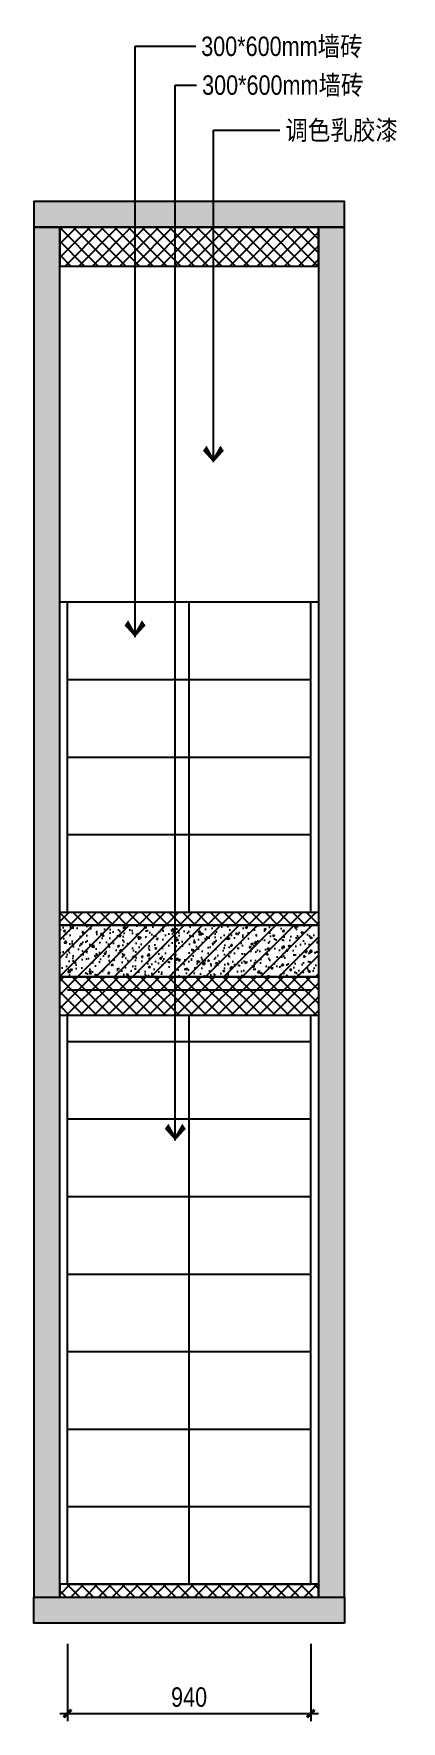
# Model space of a CAD drawing. Extents: x 468514 to 728049, y -74127 to 69080.
# Drawn here: x 598319 to 599738, y 38111 to 44640 of the extents above; entities that cross this region are included whole.
import ezdxf

# ---------------------------------------------------------------- set-up
doc = ezdxf.new("R2010")
doc.units = 0
doc.header["$LTSCALE"] = 500
doc.header["$MEASUREMENT"] = 0
doc.layers.get('Defpoints').update_dxf_attribs({"color": 229})
for name, color, linetype in [('E 立面填充', 250, 'Continuous'), ('E 立面墙体', 245, 'Continuous'), ('E 立面家具、洁具', 153, 'Continuous'), ('E 立面标注尺寸', 9, 'Continuous'), ('E 立面装饰完成线', 225, 'Continuous')]:
    doc.layers.add(name, color=color, linetype=linetype)
doc.styles.add('PDC DIM', font='PMingLiU-ExtB.ttf', dxfattribs={"width": 0.85})
doc.dimstyles.new('PDC-A2', dxfattribs={"dimscale": 0, "dimtxt": 2.5, "dimasz": 1, "dimexe": 1, "dimexo": 1, "dimgap": 0.7, "dimtad": 1, "dimdec": 0, "dimtxsty": 'PDC DIM', "dimblk": 'ARCHTICK', "dimcen": 1, "dimdle": 1, "dimclrd": 8, "dimclre": 8, "dimclrt": 9, "dimadec": 0, "dimazin": 0, "dimtfac": 1, "dimtdec": 0, "dimtix": 1, "dimtmove": 2, "dimatfit": 3, "dimldrblk": 'PDC A2 T R', "dimfxl": 10, "dimfxlon": 1, "dimarcsym": 0})

# ---------------------------------------------------------------- blocks, each defined once
blk = doc.blocks.new('_ArchTick')
at = {"color": 0, "linetype": 'ByBlock', "const_width": 0.4}
blk.add_lwpolyline([(-0.5, -0.5), (0.5, 0.5)], dxfattribs=at)
blk = doc.blocks.new('*D1335')
at = {"layer": 'Defpoints', "color": 0, "transparency": 16777216}
for p in [(598448.7, 38441), (599388.7, 38441), (599388.7, 38141)]:
    blk.add_point(p, dxfattribs=at)
at = {"layer": 'E 立面标注尺寸', "color": 8, "lineweight": -2, "transparency": 16777216}
for p, q in [((598448.7, 38411), (598448.7, 38111)), ((599388.7, 38411), (599388.7, 38111)), ((598418.7, 38141), (599418.7, 38141))]:
    blk.add_line(p, q, dxfattribs=at)
at = {"layer": 'E 立面标注尺寸', "color": 8, "lineweight": -2, "transparency": 16777216, "xscale": 29.99999882274668, "yscale": 29.99999882274668, "zscale": 29.99999882274668, "rotation": 180}
blk.add_blockref('_ArchTick', (598448.7, 38141), dxfattribs=at)
at = {"layer": 'E 立面标注尺寸', "color": 8, "lineweight": -2, "transparency": 16777216, "xscale": 29.99999882274668, "yscale": 29.99999882274668, "zscale": 29.99999882274668}
blk.add_blockref('_ArchTick', (599388.7, 38141), dxfattribs=at)
at = {"layer": 'E 立面标注尺寸', "color": 9, "transparency": 16777216, "insert": (598918.7, 38204.2), "char_height": 75, "attachment_point": 5, "style": 'PDC DIM'}
blk.add_mtext('940', dxfattribs=at)
blk = doc.blocks.new('PDC A2 T R')
at = {"color": 0, "linetype": 'ByBlock'}
blk.add_line((0, 0), (-2, 0), dxfattribs=at)
for points in [[(-2.15, 0.89), (-1.49, 1.35), (-0.6, 0), (0, 0)], [(-2.15, -0.89), (-1.49, -1.35), (-0.6, 0), (0, 0)]]:
    blk.add_solid(points, dxfattribs=at)

msp = doc.modelspace()

# ---------------------------------------------------------------- hatches: boundary and pattern name
at = {"layer": 'E 立面填充'}
h = msp.add_hatch(dxfattribs=at)
h.set_pattern_fill('ANSI37', color=256, scale=300)
h.set_pattern_definition([(45, (-12489.58, -200), (-26.5165043, 26.5165043), []), (135, (-12489.58, -200), (-26.5165043, -26.5165043), [])])
h.paths.add_polyline_path([(598418.7, 40991), (599418.7, 40991), (599418.7, 40841), (598418.7, 40841)])
at = {"layer": 'E 立面墙体'}
h = msp.add_hatch(color=250, dxfattribs=at)
h.dxf.hatch_style = 1
h.paths.add_polyline_path([(598318.7, 43891), (599518.7, 43891), (599518.7, 43991), (598318.7, 43991)])
h = msp.add_hatch(dxfattribs=at)
h.set_pattern_fill('钢筋混凝土', color=250, scale=10, pattern_type=2)
h.set_pattern_definition([(45, (73696.274, 0), (-35.355339, 35.355339), []), (50, (73696.274, 0), (71.726018, -6.2752135), [7.5, -82.5]), (355, (73696.274, 0), (-13.875133, 75.219213), [6, -66]), (100.4514, (73702.25, -0.52), (57.850938, 68.943954), [6.374019, -70.114211]), (46.1842, (73696.27, 20), (106.724105, -16.551901), [11.25, -123.75]), (96.6356, (73705.17, 18.62), (93.46627, 97.411787), [9.561029, -105.1713]), (351.1842, (73696.27, 20), (93.466195, 97.41186), [9, -99]), (21, (73706.274, 15), (59.690705, -40.261889), [7.5, -82.5]), (326, (73706.274, 15), (24.331533, 72.515005), [6, -66]), (71.4514, (73711.25, 11.645), (84.022263, 32.25305), [6.374019, -70.114211]), (37.5, (73696.274, 0), (1.2159855, 33.2893854), [0.5, -65.2, 0.5, -67, 0.5, -66.25]), (7.5, (73696.274, 0), (26.3069537, 39.4411712), [0.5, -38.2, 0.5, -63.7, 0.5, -25.25]), (327.5, (73673.974, 0), (53.3822436, -2.2554872), [0.5, -25, 0.5, -78, 0.5, -103.5]), (317.5, (73663.974, 0), (58.318617, 10.0104982), [0.5, -32.5, 0.5, -51.8, 0.5, -73.5])])
h.paths.add_polyline_path([(598318.7, 38591), (598418.7, 38591), (598418.7, 43891), (598318.7, 43891)])
h = msp.add_hatch(dxfattribs=at)
h.set_pattern_fill('钢筋混凝土', color=250, scale=10, pattern_type=2)
h.set_pattern_definition([(45, (67696.274, 0), (-35.355339, 35.355339), []), (50, (67696.274, 0), (71.726018, -6.2752135), [7.5, -82.5]), (355, (67696.274, 0), (-13.875133, 75.219213), [6, -66]), (100.4514, (67702.25, -0.52), (57.850938, 68.943954), [6.374019, -70.114211]), (46.1842, (67696.27, 20), (106.724105, -16.551901), [11.25, -123.75]), (96.6356, (67705.17, 18.62), (93.46627, 97.411787), [9.561029, -105.1713]), (351.1842, (67696.27, 20), (93.466195, 97.41186), [9, -99]), (21, (67706.274, 15), (59.690705, -40.261889), [7.5, -82.5]), (326, (67706.274, 15), (24.331533, 72.515005), [6, -66]), (71.4514, (67711.25, 11.645), (84.022263, 32.25305), [6.374019, -70.114211]), (37.5, (67696.274, 0), (1.2159855, 33.2893854), [0.5, -65.2, 0.5, -67, 0.5, -66.25]), (7.5, (67696.274, 0), (26.3069537, 39.4411712), [0.5, -38.2, 0.5, -63.7, 0.5, -25.25]), (327.5, (67673.974, 0), (53.3822436, -2.2554872), [0.5, -25, 0.5, -78, 0.5, -103.5]), (317.5, (67663.974, 0), (58.318617, 10.0104982), [0.5, -32.5, 0.5, -51.8, 0.5, -73.5])])
h.paths.add_polyline_path([(599518.7, 43891), (599418.7, 43891), (599418.7, 38591), (599518.7, 38591)])
h = msp.add_hatch(dxfattribs=at)
h.set_pattern_fill('ANSI37', color=250, scale=300)
h.set_pattern_definition([(45, (62696.274, -250), (-26.5165043, 26.5165043), []), (135, (62696.274, -250), (-26.5165043, -26.5165043), [])])
h.paths.add_polyline_path([(599418.7, 41191), (598418.7, 41191), (598418.7, 41241), (599418.7, 41241)])
h = msp.add_hatch(dxfattribs=at)
h.set_pattern_fill('钢筋混凝土', color=250, scale=10, pattern_type=2)
h.set_pattern_definition([(45, (62696.274, -250), (-35.355339, 35.355339), []), (50, (62696.274, -250), (71.726018, -6.2752135), [7.5, -82.5]), (355, (62696.274, -250), (-13.875133, 75.219213), [6, -66]), (100.4514, (62702.25, -250.52), (57.850938, 68.943954), [6.374019, -70.114211]), (46.1842, (62696.27, -230), (106.724105, -16.551901), [11.25, -123.75]), (96.6356, (62705.17, -231.38), (93.46627, 97.411787), [9.561029, -105.1713]), (351.1842, (62696.27, -230), (93.466195, 97.41186), [9, -99]), (21, (62706.274, -235), (59.690705, -40.261889), [7.5, -82.5]), (326, (62706.274, -235), (24.331533, 72.515005), [6, -66]), (71.4514, (62711.25, -238.355), (84.022263, 32.25305), [6.374019, -70.114211]), (37.5, (62696.274, -250), (1.2159855, 33.2893854), [0.5, -65.2, 0.5, -67, 0.5, -66.25]), (7.5, (62696.274, -250), (26.3069537, 39.4411712), [0.5, -38.2, 0.5, -63.7, 0.5, -25.25]), (327.5, (62673.974, -250), (53.3822436, -2.2554872), [0.5, -25, 0.5, -78, 0.5, -103.5]), (317.5, (62663.974, -250), (58.318617, 10.0104982), [0.5, -32.5, 0.5, -51.8, 0.5, -73.5])])
h.paths.add_polyline_path([(599418.7, 40991), (598418.7, 40991), (598418.7, 41191), (599418.7, 41191)])
h = msp.add_hatch(color=250, dxfattribs=at)
h.dxf.hatch_style = 1
h.paths.add_polyline_path([(599518.7, 38491), (598318.7, 38491), (598318.7, 38591), (599518.7, 38591)])
h = msp.add_hatch(dxfattribs=at)
h.set_pattern_fill('ANSI37', color=250, scale=300)
h.set_pattern_definition([(45, (68096.274, 0), (-26.5165043, 26.5165043), []), (135, (68096.274, 0), (-26.5165043, -26.5165043), [])])
h.paths.add_polyline_path([(598418.7, 38591), (599418.7, 38591), (599418.7, 38641), (598418.7, 38641)])
at = {"layer": 'E 立面家具、洁具'}
h = msp.add_hatch(dxfattribs=at)
h.set_pattern_fill('ANSI37', color=250, scale=300)
h.set_pattern_definition([(45, (-12489.58, 0), (-26.5165043, 26.5165043), []), (135, (-12489.58, 0), (-26.5165043, -26.5165043), [])])
h.paths.add_polyline_path([(598418.7, 43741), (599418.7, 43741), (599418.7, 43891), (598418.7, 43891)])
h = msp.add_hatch(dxfattribs=at)
h.set_pattern_fill('_USER', color=250, scale=600, angle=90, pattern_type=0)
h.set_pattern_definition([(90, (598918.7, 40941), (-600, 4e-14), [])])
h.paths.add_polyline_path([(599418.7, 42441), (598418.7, 42441), (598418.7, 41241), (599418.7, 41241)])
h = msp.add_hatch(dxfattribs=at)
h.set_pattern_fill('_USER', color=250, scale=300, pattern_type=0)
h.set_pattern_definition([(0, (598418.7, 40941), (0, 300), [])])
h.paths.add_polyline_path([(599388.7, 42441), (598448.7, 42441), (598448.7, 40941), (599388.7, 40941)])
h = msp.add_hatch(dxfattribs=at)
h.set_pattern_fill('_USER', color=250, scale=600, angle=90, pattern_type=0)
h.set_pattern_definition([(90, (598918.7, 38641), (-600, 4e-14), [])])
h.paths.add_polyline_path([(599418.7, 40841), (598418.7, 40841), (598418.7, 38641), (599418.7, 38641)])
h = msp.add_hatch(dxfattribs=at)
h.set_pattern_fill('_USER', color=250, scale=300, pattern_type=0)
h.set_pattern_definition([(0, (598418.7, 38641), (0, 300), [])])
h.paths.add_polyline_path([(598448.7, 40841), (598448.7, 38641), (599388.7, 38641), (599388.7, 40841)])

# ---------------------------------------------------------------- linework, layer by layer
at = {"layer": 'E 立面墙体'}
for points in [[(598318.7, 43891), (599518.7, 43891), (599518.7, 43991), (598318.7, 43991)], [(598318.7, 38591), (598418.7, 38591), (598418.7, 43891), (598318.7, 43891)], [(599518.7, 43891), (599418.7, 43891), (599418.7, 38591), (599518.7, 38591)], [(599418.7, 40991), (598418.7, 40991), (598418.7, 41191), (599418.7, 41191)], [(599518.7, 38491), (598318.7, 38491), (598318.7, 38591), (599518.7, 38591)]]:
    msp.add_lwpolyline(points, close=True, dxfattribs=at)
at = {"layer": 'E 立面家具、洁具', "color": 250}
msp.add_line((599418.7, 42441), (598418.7, 42441), dxfattribs=at)
at = {"layer": 'E 立面装饰完成线'}
for p, q in [((598448.7, 38641), (598448.7, 40841)), ((599388.7, 38641), (599388.7, 40841))]:
    msp.add_line(p, q, dxfattribs=at)
for points in [[(598418.7, 43741), (599418.7, 43741), (599418.7, 43891), (598418.7, 43891)], [(599418.7, 41191), (598418.7, 41191), (598418.7, 41241), (599418.7, 41241)], [(598418.7, 40991), (599418.7, 40991), (599418.7, 40841), (598418.7, 40841)], [(598418.7, 38591), (599418.7, 38591), (599418.7, 38641), (598418.7, 38641)]]:
    msp.add_lwpolyline(points, close=True, dxfattribs=at)
for points in [[(598448.7, 41241), (598448.7, 42441)], [(599388.7, 41241), (599388.7, 42441)]]:
    msp.add_lwpolyline(points, dxfattribs=at)

# ---------------------------------------------------------------- texts
at = {"layer": 'E 立面标注尺寸', "color": 9, "char_height": 75, "attachment_point": 1, "style": 'PDC DIM'}
for s, insert in [('300*600mm墙砖', (598965.6, 44628.5)), ('300*600mm墙砖', (598969, 44478.5)), ('{\\fSimSun|b0|i0|c134|p2;调色乳胶漆}', (599290.6, 44303.9))]:
    msp.add_mtext(s, dxfattribs=dict(at, insert=insert))

# ---------------------------------------------------------------- dimensions: what is measured, and where the dimension line sits
at = {"layer": 'E 立面标注尺寸'}
dim = msp.add_linear_dim(base=(599388.7, 38141), p1=(598448.7, 38441), p2=(599388.7, 38441), dimstyle='PDC-A2', override={"dimscale": 29.999999}, dxfattribs=at)
dim.commit()
dim.dimension.update_dxf_attribs({"geometry": '*D1335', "text_midpoint": (598918.7, 38204.2)})

# ---------------------------------------------------------------- leaders
at = {"layer": 'E 立面标注尺寸', "annotation_type": 0, "has_hookline": 1, "hookline_direction": 0}
for points, text_width in [([(598709.9, 42305.6), (598709.9, 44591), (598944.6, 44591)], 625.9), ([(598865.4, 40358), (598865.4, 44441), (598948, 44441)], 625.9), ([(599012.8, 42981.5), (599012.8, 44266.4), (599269.6, 44266.4)], 447.7)]:
    msp.add_leader(points, dimstyle='PDC-A2', override={"dimscale": 29.999999, "dimtad": 0}, dxfattribs=dict(at, text_width=text_width))

doc.saveas('drawing.dxf')
